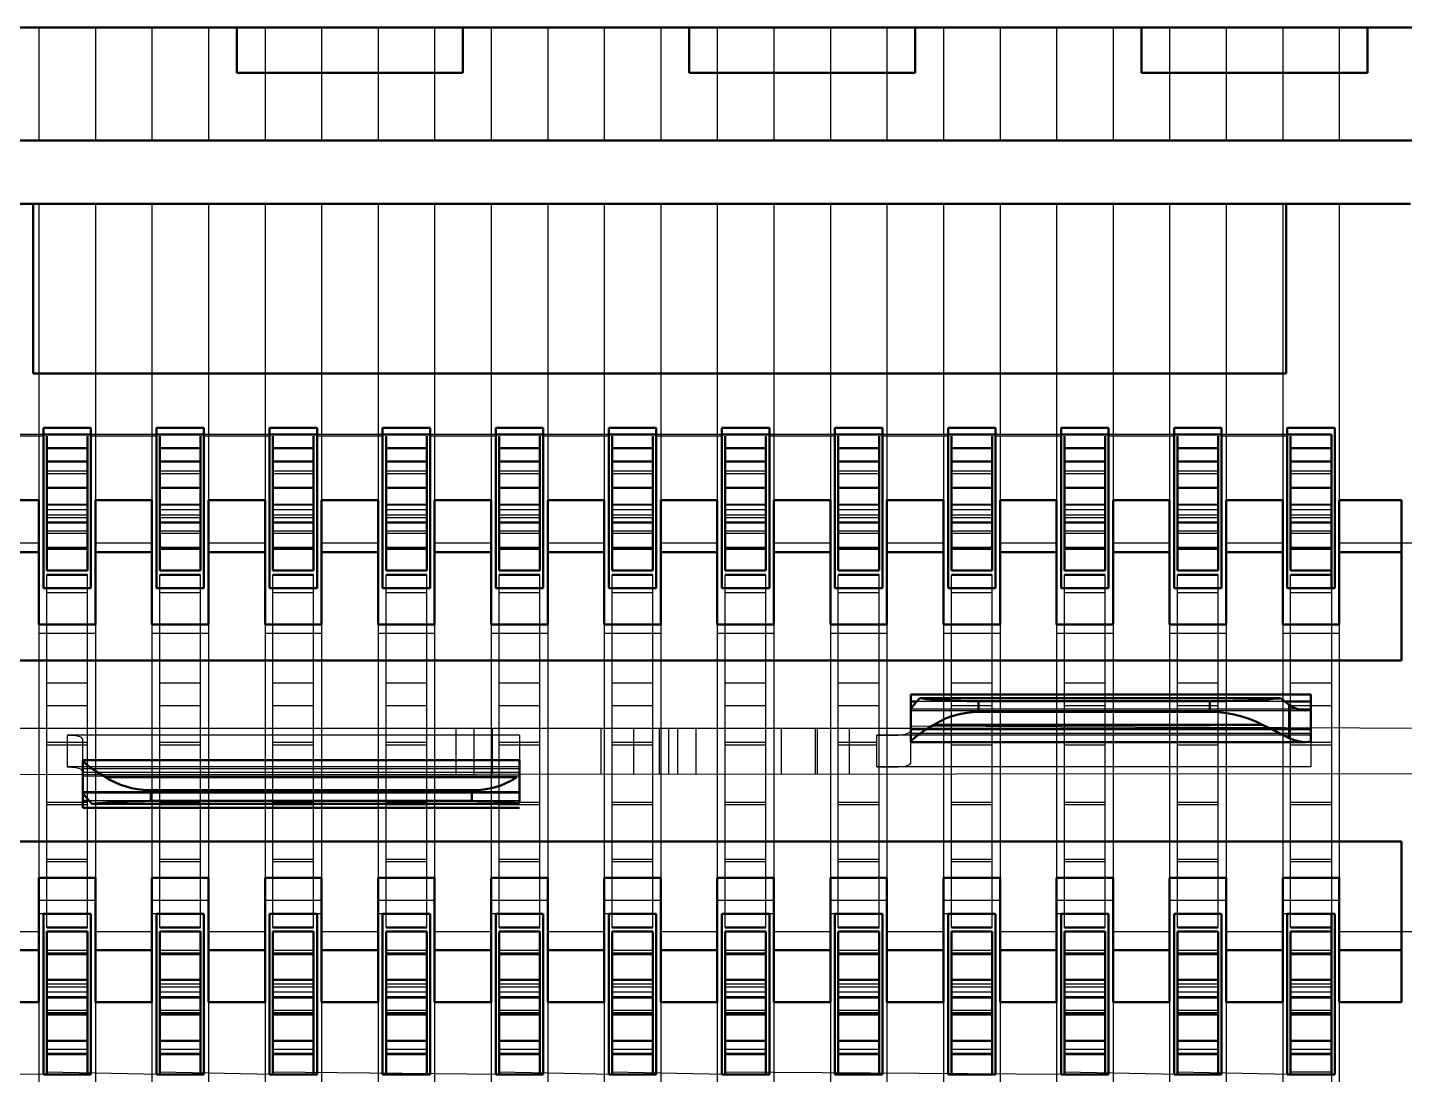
# Model space of a CAD drawing. Header units: inches. Extents: x -1.5 to 1.5, y -0.23 to 0.16.
# Drawn here: x 0.0287 to 0.3332, y -0.0715 to 0.16 of the extents above; entities that cross this region are included whole.
import ezdxf

# ---------------------------------------------------------------- set-up
doc = ezdxf.new("R2010")
doc.units = ezdxf.units.IN
doc.header["$MEASUREMENT"] = 0
doc.linetypes.add('Dashed', pattern=[2, 1, -1])
doc.layers.add('AM_4', color=7, linetype='Continuous', lineweight=50)
doc.layers.add('AM_9', color=6, linetype='Dashed', lineweight=25)

msp = doc.modelspace()

# ---------------------------------------------------------------- linework, layer by layer
at = {"layer": 'AM_4'}
for p, q in [((1.505, 0.16), (-1.505, 0.16)), ((0.075, 0.16), (0.075, 0.15)), ((0.125, 0.15), (0.125, 0.16)), ((0.175, 0.16), (0.175, 0.15)), ((0.225, 0.15), (0.225, 0.16)), ((0.275, 0.16), (0.275, 0.15)), ((0.325, 0.15), (0.325, 0.16)), ((0.075, 0.15), (0.125, 0.15)), ((0.175, 0.15), (0.225, 0.15)), ((0.275, 0.15), (0.325, 0.15)), ((1.235, 0.135), (-1.235, 0.135)), ((-0.3345, 0.121), (0.3345, 0.121)), ((0.03, 0.121), (0.03, 0.0835)), ((0.307, 0.0835), (0.307, 0.121)), ((0.03, 0.0835), (0.307, 0.0835)), ((0.03225, 0.0715), (0.03225, 0.036)), ((0.04275, 0.0715), (0.03225, 0.0715)), ((0.04275, 0.036), (0.04275, 0.0715)), ((0.05725, 0.0715), (0.05725, 0.036)), ((0.06775, 0.0715), (0.05725, 0.0715)), ((0.06775, 0.036), (0.06775, 0.0715)), ((0.08225, 0.0715), (0.08225, 0.036)), ((0.09275, 0.0715), (0.08225, 0.0715)), ((0.09275, 0.036), (0.09275, 0.0715)), ((0.10725, 0.0715), (0.10725, 0.036)), ((0.11775, 0.0715), (0.10725, 0.0715)), ((0.11775, 0.036), (0.11775, 0.0715)), ((0.13225, 0.0715), (0.13225, 0.036)), ((0.14275, 0.0715), (0.13225, 0.0715)), ((0.14275, 0.036), (0.14275, 0.0715)), ((0.15725, 0.0715), (0.15725, 0.036)), ((0.16775, 0.0715), (0.15725, 0.0715)), ((0.16775, 0.036), (0.16775, 0.0715)), ((0.18225, 0.0715), (0.18225, 0.036)), ((0.19275, 0.0715), (0.18225, 0.0715)), ((0.19275, 0.036), (0.19275, 0.0715)), ((0.20725, 0.0715), (0.20725, 0.036)), ((0.21775, 0.0715), (0.20725, 0.0715)), ((0.21775, 0.036), (0.21775, 0.0715)), ((0.23225, 0.0715), (0.23225, 0.036)), ((0.24275, 0.0715), (0.23225, 0.0715)), ((0.24275, 0.036), (0.24275, 0.0715)), ((0.25725, 0.0715), (0.25725, 0.036)), ((0.26775, 0.0715), (0.25725, 0.0715)), ((0.26775, 0.036), (0.26775, 0.0715)), ((0.28225, 0.0715), (0.28225, 0.036)), ((0.29275, 0.0715), (0.28225, 0.0715)), ((0.29275, 0.036), (0.29275, 0.0715)), ((0.30725, 0.0715), (0.30725, 0.036)), ((0.31775, 0.0715), (0.30725, 0.0715)), ((0.31775, 0.036), (0.31775, 0.0715)), ((0.04275, 0.07), (0.03225, 0.07)), ((0.033, 0.03992), (0.033, 0.06965)), ((0.042, 0.06698), (0.033, 0.06698)), ((0.042, 0.06965), (0.042, 0.03992)), ((0.06775, 0.07), (0.05725, 0.07)), ((0.058, 0.03992), (0.058, 0.06965)), ((0.067, 0.06698), (0.058, 0.06698)), ((0.067, 0.06965), (0.067, 0.03992)), ((0.09275, 0.07), (0.08225, 0.07)), ((0.083, 0.03992), (0.083, 0.06965)), ((0.092, 0.06698), (0.083, 0.06698)), ((0.092, 0.06965), (0.092, 0.03992)), ((0.11775, 0.07), (0.10725, 0.07)), ((0.108, 0.03992), (0.108, 0.06965)), ((0.117, 0.06698), (0.108, 0.06698)), ((0.117, 0.06965), (0.117, 0.03992)), ((0.14275, 0.07), (0.13225, 0.07)), ((0.133, 0.03992), (0.133, 0.06965)), ((0.142, 0.06698), (0.133, 0.06698)), ((0.142, 0.06965), (0.142, 0.03992)), ((0.16775, 0.07), (0.15725, 0.07)), ((0.158, 0.03992), (0.158, 0.06965)), ((0.167, 0.06698), (0.158, 0.06698)), ((0.167, 0.06965), (0.167, 0.03992)), ((0.19275, 0.07), (0.18225, 0.07)), ((0.183, 0.03992), (0.183, 0.06965)), ((0.192, 0.06698), (0.183, 0.06698)), ((0.192, 0.06965), (0.192, 0.03992)), ((0.21775, 0.07), (0.20725, 0.07)), ((0.208, 0.03992), (0.208, 0.06965)), ((0.217, 0.06698), (0.208, 0.06698)), ((0.217, 0.06965), (0.217, 0.03992)), ((0.24275, 0.07), (0.23225, 0.07)), ((0.233, 0.03992), (0.233, 0.06965)), ((0.242, 0.06698), (0.233, 0.06698)), ((0.242, 0.06965), (0.242, 0.03992)), ((0.26775, 0.07), (0.25725, 0.07)), ((0.258, 0.03992), (0.258, 0.06965)), ((0.267, 0.06698), (0.258, 0.06698)), ((0.267, 0.06965), (0.267, 0.03992)), ((0.29275, 0.07), (0.28225, 0.07)), ((0.283, 0.03992), (0.283, 0.06965)), ((0.292, 0.06698), (0.283, 0.06698)), ((0.292, 0.06965), (0.292, 0.03992)), ((0.317, 0.07), (0.30725, 0.07)), ((0.308, 0.03992), (0.308, 0.06965)), ((0.317, 0.06698), (0.308, 0.06698)), ((0.317, 0.07), (0.317, 0.036)), ((0.042, 0.06404), (0.033, 0.06404)), ((0.067, 0.06404), (0.058, 0.06404)), ((0.092, 0.06404), (0.083, 0.06404)), ((0.117, 0.06404), (0.108, 0.06404)), ((0.142, 0.06404), (0.133, 0.06404)), ((0.167, 0.06404), (0.158, 0.06404)), ((0.192, 0.06404), (0.183, 0.06404)), ((0.217, 0.06404), (0.208, 0.06404)), ((0.242, 0.06404), (0.233, 0.06404)), ((0.267, 0.06404), (0.258, 0.06404)), ((0.292, 0.06404), (0.283, 0.06404)), ((0.317, 0.06404), (0.308, 0.06404)), ((0.042, 0.05821), (0.033, 0.05821)), ((0.067, 0.05821), (0.058, 0.05821)), ((0.092, 0.05821), (0.083, 0.05821)), ((0.117, 0.05821), (0.108, 0.05821)), ((0.142, 0.05821), (0.133, 0.05821)), ((0.167, 0.05821), (0.158, 0.05821)), ((0.192, 0.05821), (0.183, 0.05821)), ((0.217, 0.05821), (0.208, 0.05821)), ((0.242, 0.05821), (0.233, 0.05821)), ((0.267, 0.05821), (0.258, 0.05821)), ((0.292, 0.05821), (0.283, 0.05821)), ((0.317, 0.05821), (0.308, 0.05821)), ((0.03125, 0.0555), (0.01875, 0.0555)), ((0.03125, 0.028), (0.03125, 0.0555)), ((0.04375, 0.0555), (0.04375, 0.028)), ((0.05625, 0.0555), (0.04375, 0.0555)), ((0.05625, 0.028), (0.05625, 0.0555)), ((0.06875, 0.0555), (0.06875, 0.028)), ((0.08125, 0.0555), (0.06875, 0.0555)), ((0.08125, 0.028), (0.08125, 0.0555)), ((0.09375, 0.0555), (0.09375, 0.028)), ((0.10625, 0.0555), (0.09375, 0.0555)), ((0.10625, 0.028), (0.10625, 0.0555)), ((0.11875, 0.0555), (0.11875, 0.028)), ((0.13125, 0.0555), (0.11875, 0.0555)), ((0.13125, 0.028), (0.13125, 0.0555)), ((0.14375, 0.0555), (0.14375, 0.028)), ((0.15625, 0.0555), (0.14375, 0.0555)), ((0.15625, 0.028), (0.15625, 0.0555)), ((0.16875, 0.0555), (0.16875, 0.028)), ((0.18125, 0.0555), (0.16875, 0.0555)), ((0.18125, 0.028), (0.18125, 0.0555)), ((0.19375, 0.0555), (0.19375, 0.028)), ((0.20625, 0.0555), (0.19375, 0.0555)), ((0.20625, 0.028), (0.20625, 0.0555)), ((0.21875, 0.0555), (0.21875, 0.028)), ((0.23125, 0.0555), (0.21875, 0.0555)), ((0.23125, 0.028), (0.23125, 0.0555)), ((0.24375, 0.0555), (0.24375, 0.028)), ((0.25625, 0.0555), (0.24375, 0.0555)), ((0.25625, 0.028), (0.25625, 0.0555)), ((0.26875, 0.0555), (0.26875, 0.028)), ((0.28125, 0.0555), (0.26875, 0.0555)), ((0.28125, 0.028), (0.28125, 0.0555)), ((0.29375, 0.0555), (0.29375, 0.028)), ((0.30625, 0.0555), (0.29375, 0.0555)), ((0.30625, 0.028), (0.30625, 0.0555)), ((0.31875, 0.0555), (0.31875, 0.028)), ((0.3325, 0.0555), (0.31875, 0.0555)), ((0.3325, 0.02), (0.3325, 0.0555)), ((0.042, 0.05055), (0.033, 0.05055)), ((0.067, 0.05055), (0.058, 0.05055)), ((0.092, 0.05055), (0.083, 0.05055)), ((0.117, 0.05055), (0.108, 0.05055)), ((0.142, 0.05055), (0.133, 0.05055)), ((0.167, 0.05055), (0.158, 0.05055)), ((0.192, 0.05055), (0.183, 0.05055)), ((0.217, 0.05055), (0.208, 0.05055)), ((0.242, 0.05055), (0.233, 0.05055)), ((0.267, 0.05055), (0.258, 0.05055)), ((0.292, 0.05055), (0.283, 0.05055)), ((0.317, 0.05055), (0.308, 0.05055)), ((0.03125, 0.044), (0.01875, 0.044)), ((0.033, 0.04473), (0.042, 0.04473)), ((0.05625, 0.044), (0.04375, 0.044)), ((0.058, 0.04473), (0.067, 0.04473)), ((0.08125, 0.044), (0.06875, 0.044)), ((0.083, 0.04473), (0.092, 0.04473)), ((0.10625, 0.044), (0.09375, 0.044)), ((0.108, 0.04473), (0.117, 0.04473)), ((0.13125, 0.044), (0.11875, 0.044)), ((0.133, 0.04473), (0.142, 0.04473)), ((0.15625, 0.044), (0.14375, 0.044)), ((0.158, 0.04473), (0.167, 0.04473)), ((0.18125, 0.044), (0.16875, 0.044)), ((0.183, 0.04473), (0.192, 0.04473)), ((0.20625, 0.044), (0.19375, 0.044)), ((0.208, 0.04473), (0.217, 0.04473)), ((0.23125, 0.044), (0.21875, 0.044)), ((0.233, 0.04473), (0.242, 0.04473)), ((0.25625, 0.044), (0.24375, 0.044)), ((0.258, 0.04473), (0.267, 0.04473)), ((0.28125, 0.044), (0.26875, 0.044)), ((0.283, 0.04473), (0.292, 0.04473)), ((0.30625, 0.044), (0.29375, 0.044)), ((0.308, 0.04473), (0.317, 0.04473)), ((0.3325, 0.044), (0.31875, 0.044)), ((0.042, 0.03992), (0.033, 0.03992)), ((0.067, 0.03992), (0.058, 0.03992)), ((0.092, 0.03992), (0.083, 0.03992)), ((0.117, 0.03992), (0.108, 0.03992)), ((0.142, 0.03992), (0.133, 0.03992)), ((0.167, 0.03992), (0.158, 0.03992)), ((0.192, 0.03992), (0.183, 0.03992)), ((0.217, 0.03992), (0.208, 0.03992)), ((0.242, 0.03992), (0.233, 0.03992)), ((0.267, 0.03992), (0.258, 0.03992)), ((0.292, 0.03992), (0.283, 0.03992)), ((0.317, 0.03992), (0.308, 0.03992)), ((0.042, 0.039), (0.033, 0.039)), ((0.067, 0.039), (0.058, 0.039)), ((0.092, 0.039), (0.083, 0.039)), ((0.117, 0.039), (0.108, 0.039)), ((0.142, 0.039), (0.133, 0.039)), ((0.167, 0.039), (0.158, 0.039)), ((0.192, 0.039), (0.183, 0.039)), ((0.217, 0.039), (0.208, 0.039)), ((0.242, 0.039), (0.233, 0.039)), ((0.267, 0.039), (0.258, 0.039)), ((0.292, 0.039), (0.283, 0.039)), ((0.317, 0.039), (0.308, 0.039)), ((0.03225, 0.036), (0.04275, 0.036)), ((0.05725, 0.036), (0.06775, 0.036)), ((0.08225, 0.036), (0.09275, 0.036)), ((0.10725, 0.036), (0.11775, 0.036)), ((0.13225, 0.036), (0.14275, 0.036)), ((0.15725, 0.036), (0.16775, 0.036)), ((0.18225, 0.036), (0.19275, 0.036)), ((0.20725, 0.036), (0.21775, 0.036)), ((0.23225, 0.036), (0.24275, 0.036)), ((0.25725, 0.036), (0.26775, 0.036)), ((0.28225, 0.036), (0.29275, 0.036)), ((0.30725, 0.036), (0.31775, 0.036)), ((0.04375, 0.028), (0.03125, 0.028)), ((0.06875, 0.028), (0.05625, 0.028)), ((0.09375, 0.028), (0.08125, 0.028)), ((0.11875, 0.028), (0.10625, 0.028)), ((0.14375, 0.028), (0.13125, 0.028)), ((0.16875, 0.028), (0.15625, 0.028)), ((0.19375, 0.028), (0.18125, 0.028)), ((0.21875, 0.028), (0.20625, 0.028)), ((0.24375, 0.028), (0.23125, 0.028)), ((0.26875, 0.028), (0.25625, 0.028)), ((0.29375, 0.028), (0.28125, 0.028)), ((0.31875, 0.028), (0.30625, 0.028)), ((-0.3325, 0.02), (0.3325, 0.02)), ((0.22402, 0.00207), (0.22402, 0.01252)), ((0.3125, 0.01252), (0.22402, 0.01252)), ((0.3125, 0.01252), (0.3125, 0.00209)), ((0.22537, 0.01098), (0.22402, 0.01098)), ((0.30578, 0.01169), (0.22601, 0.01169)), ((0.23902, 0.00865), (0.23902, 0.01103)), ((0.29015, 0.01103), (0.23902, 0.01103)), ((0.29015, 0.00865), (0.29015, 0.01103)), ((0.3077, 0.01025), (0.30578, 0.01169)), ((0.3125, 0.01098), (0.30673, 0.01098)), ((0.3077, 0.00287), (0.3077, 0.01025)), ((0.23902, 0.00865), (0.29015, 0.00865)), ((0.3018, 0.00579), (0.22911, 0.00579)), ((0.22402, 0.00199), (0.3113, 0.00199)), ((0.1375, -0.00199), (0.04098, -0.00199)), ((0.04098, -0.01252), (0.04098, -0.00207)), ((0.1375, -0.00199), (0.1375, -0.01141)), ((0.13692, -0.00579), (0.04607, -0.00579)), ((0.05598, -0.01103), (0.05598, -0.00865)), ((0.12701, -0.00865), (0.05598, -0.00865)), ((0.12701, -0.01103), (0.12701, -0.00865)), ((0.04236, -0.01098), (0.04098, -0.01098)), ((0.1375, -0.01169), (0.04298, -0.01169)), ((0.05598, -0.01103), (0.12701, -0.01103)), ((0.1375, -0.01252), (0.04098, -0.01252)), ((0.3325, -0.02), (-0.3325, -0.02)), ((0.3325, -0.0555), (0.3325, -0.02)), ((0.03125, -0.0555), (0.03125, -0.028)), ((0.03125, -0.028), (0.04375, -0.028)), ((0.04375, -0.028), (0.04375, -0.0555)), ((0.05625, -0.0555), (0.05625, -0.028)), ((0.05625, -0.028), (0.06875, -0.028)), ((0.06875, -0.028), (0.06875, -0.0555)), ((0.08125, -0.0555), (0.08125, -0.028)), ((0.08125, -0.028), (0.09375, -0.028)), ((0.09375, -0.028), (0.09375, -0.0555)), ((0.10625, -0.0555), (0.10625, -0.028)), ((0.10625, -0.028), (0.11875, -0.028)), ((0.11875, -0.028), (0.11875, -0.0555)), ((0.13125, -0.0555), (0.13125, -0.028)), ((0.13125, -0.028), (0.14375, -0.028)), ((0.14375, -0.028), (0.14375, -0.0555)), ((0.15625, -0.0555), (0.15625, -0.028)), ((0.15625, -0.028), (0.16875, -0.028)), ((0.16875, -0.028), (0.16875, -0.0555)), ((0.18125, -0.0555), (0.18125, -0.028)), ((0.18125, -0.028), (0.19375, -0.028)), ((0.19375, -0.028), (0.19375, -0.0555)), ((0.20625, -0.0555), (0.20625, -0.028)), ((0.20625, -0.028), (0.21875, -0.028)), ((0.21875, -0.028), (0.21875, -0.0555)), ((0.23125, -0.0555), (0.23125, -0.028)), ((0.23125, -0.028), (0.24375, -0.028)), ((0.24375, -0.028), (0.24375, -0.0555)), ((0.25625, -0.0555), (0.25625, -0.028)), ((0.25625, -0.028), (0.26875, -0.028)), ((0.26875, -0.028), (0.26875, -0.0555)), ((0.28125, -0.0555), (0.28125, -0.028)), ((0.28125, -0.028), (0.29375, -0.028)), ((0.29375, -0.028), (0.29375, -0.0555)), ((0.30625, -0.0555), (0.30625, -0.028)), ((0.30625, -0.028), (0.31875, -0.028)), ((0.31875, -0.028), (0.31875, -0.0555)), ((0.03225, -0.036), (0.03225, -0.0715)), ((0.04275, -0.036), (0.03225, -0.036)), ((0.04275, -0.0715), (0.04275, -0.036)), ((0.05725, -0.036), (0.05725, -0.0715)), ((0.06775, -0.036), (0.05725, -0.036)), ((0.06775, -0.0715), (0.06775, -0.036)), ((0.08225, -0.036), (0.08225, -0.0715)), ((0.09275, -0.036), (0.08225, -0.036)), ((0.09275, -0.0715), (0.09275, -0.036)), ((0.10725, -0.036), (0.10725, -0.0715)), ((0.11775, -0.036), (0.10725, -0.036)), ((0.11775, -0.0715), (0.11775, -0.036)), ((0.13225, -0.036), (0.13225, -0.0715)), ((0.14275, -0.036), (0.13225, -0.036)), ((0.14275, -0.0715), (0.14275, -0.036)), ((0.15725, -0.036), (0.15725, -0.0715)), ((0.16775, -0.036), (0.15725, -0.036)), ((0.16775, -0.0715), (0.16775, -0.036)), ((0.18225, -0.036), (0.18225, -0.0715)), ((0.19275, -0.036), (0.18225, -0.036)), ((0.19275, -0.0715), (0.19275, -0.036)), ((0.20725, -0.036), (0.20725, -0.0715)), ((0.21775, -0.036), (0.20725, -0.036)), ((0.21775, -0.0715), (0.21775, -0.036)), ((0.23225, -0.036), (0.23225, -0.0715)), ((0.24275, -0.036), (0.23225, -0.036)), ((0.24275, -0.0715), (0.24275, -0.036)), ((0.25725, -0.036), (0.25725, -0.0715)), ((0.26775, -0.036), (0.25725, -0.036)), ((0.26775, -0.0715), (0.26775, -0.036)), ((0.28225, -0.036), (0.28225, -0.0715)), ((0.29275, -0.036), (0.28225, -0.036)), ((0.29275, -0.0715), (0.29275, -0.036)), ((0.30725, -0.036), (0.30725, -0.0715)), ((0.31775, -0.036), (0.30725, -0.036)), ((0.317, -0.036), (0.317, -0.0715)), ((0.31775, -0.0715), (0.31775, -0.036)), ((0.042, -0.039), (0.033, -0.039)), ((0.067, -0.039), (0.058, -0.039)), ((0.092, -0.039), (0.083, -0.039)), ((0.117, -0.039), (0.108, -0.039)), ((0.142, -0.039), (0.133, -0.039)), ((0.167, -0.039), (0.158, -0.039)), ((0.192, -0.039), (0.183, -0.039)), ((0.217, -0.039), (0.208, -0.039)), ((0.242, -0.039), (0.233, -0.039)), ((0.267, -0.039), (0.258, -0.039)), ((0.292, -0.039), (0.283, -0.039)), ((0.317, -0.039), (0.308, -0.039)), ((0.033, -0.0715), (0.033, -0.03992)), ((0.042, -0.03992), (0.033, -0.03992)), ((0.042, -0.03992), (0.042, -0.0715)), ((0.058, -0.0715), (0.058, -0.03992)), ((0.067, -0.03992), (0.058, -0.03992)), ((0.067, -0.03992), (0.067, -0.0715)), ((0.083, -0.0715), (0.083, -0.03992)), ((0.092, -0.03992), (0.083, -0.03992)), ((0.092, -0.03992), (0.092, -0.0715)), ((0.108, -0.0715), (0.108, -0.03992)), ((0.117, -0.03992), (0.108, -0.03992)), ((0.117, -0.03992), (0.117, -0.0715)), ((0.133, -0.0715), (0.133, -0.03992)), ((0.142, -0.03992), (0.133, -0.03992)), ((0.142, -0.03992), (0.142, -0.0715)), ((0.158, -0.0715), (0.158, -0.03992)), ((0.167, -0.03992), (0.158, -0.03992)), ((0.167, -0.03992), (0.167, -0.0715)), ((0.183, -0.0715), (0.183, -0.03992)), ((0.192, -0.03992), (0.183, -0.03992)), ((0.192, -0.03992), (0.192, -0.0715)), ((0.208, -0.0715), (0.208, -0.03992)), ((0.217, -0.03992), (0.208, -0.03992)), ((0.217, -0.03992), (0.217, -0.0715)), ((0.233, -0.0715), (0.233, -0.03992)), ((0.242, -0.03992), (0.233, -0.03992)), ((0.242, -0.03992), (0.242, -0.0715)), ((0.258, -0.0715), (0.258, -0.03992)), ((0.267, -0.03992), (0.258, -0.03992)), ((0.267, -0.03992), (0.267, -0.0715)), ((0.283, -0.0715), (0.283, -0.03992)), ((0.292, -0.03992), (0.283, -0.03992)), ((0.292, -0.03992), (0.292, -0.0715)), ((0.308, -0.0715), (0.308, -0.03992)), ((0.317, -0.03992), (0.308, -0.03992)), ((0.03125, -0.044), (0.01875, -0.044)), ((0.042, -0.04473), (0.033, -0.04473)), ((0.05625, -0.044), (0.04375, -0.044)), ((0.067, -0.04473), (0.058, -0.04473)), ((0.08125, -0.044), (0.06875, -0.044)), ((0.092, -0.04473), (0.083, -0.04473)), ((0.10625, -0.044), (0.09375, -0.044)), ((0.117, -0.04473), (0.108, -0.04473)), ((0.13125, -0.044), (0.11875, -0.044)), ((0.142, -0.04473), (0.133, -0.04473)), ((0.15625, -0.044), (0.14375, -0.044)), ((0.167, -0.04473), (0.158, -0.04473)), ((0.18125, -0.044), (0.16875, -0.044)), ((0.192, -0.04473), (0.183, -0.04473)), ((0.20625, -0.044), (0.19375, -0.044)), ((0.217, -0.04473), (0.208, -0.04473)), ((0.23125, -0.044), (0.21875, -0.044)), ((0.242, -0.04473), (0.233, -0.04473)), ((0.25625, -0.044), (0.24375, -0.044)), ((0.267, -0.04473), (0.258, -0.04473)), ((0.28125, -0.044), (0.26875, -0.044)), ((0.292, -0.04473), (0.283, -0.04473)), ((0.30625, -0.044), (0.29375, -0.044)), ((0.317, -0.04473), (0.308, -0.04473)), ((0.3325, -0.044), (0.31875, -0.044)), ((0.042, -0.05055), (0.033, -0.05055)), ((0.067, -0.05055), (0.058, -0.05055)), ((0.092, -0.05055), (0.083, -0.05055)), ((0.117, -0.05055), (0.108, -0.05055)), ((0.142, -0.05055), (0.133, -0.05055)), ((0.167, -0.05055), (0.158, -0.05055)), ((0.192, -0.05055), (0.183, -0.05055)), ((0.217, -0.05055), (0.208, -0.05055)), ((0.242, -0.05055), (0.233, -0.05055)), ((0.267, -0.05055), (0.258, -0.05055)), ((0.292, -0.05055), (0.283, -0.05055)), ((0.317, -0.05055), (0.308, -0.05055)), ((0.03125, -0.0555), (0.01875, -0.0555)), ((0.05625, -0.0555), (0.04375, -0.0555)), ((0.08125, -0.0555), (0.06875, -0.0555)), ((0.10625, -0.0555), (0.09375, -0.0555)), ((0.13125, -0.0555), (0.11875, -0.0555)), ((0.15625, -0.0555), (0.14375, -0.0555)), ((0.18125, -0.0555), (0.16875, -0.0555)), ((0.20625, -0.0555), (0.19375, -0.0555)), ((0.23125, -0.0555), (0.21875, -0.0555)), ((0.25625, -0.0555), (0.24375, -0.0555)), ((0.28125, -0.0555), (0.26875, -0.0555)), ((0.30625, -0.0555), (0.29375, -0.0555)), ((0.3325, -0.0555), (0.31875, -0.0555)), ((0.042, -0.05821), (0.033, -0.05821)), ((0.067, -0.05821), (0.058, -0.05821)), ((0.092, -0.05821), (0.083, -0.05821)), ((0.117, -0.05821), (0.108, -0.05821)), ((0.142, -0.05821), (0.133, -0.05821)), ((0.167, -0.05821), (0.158, -0.05821)), ((0.192, -0.05821), (0.183, -0.05821)), ((0.217, -0.05821), (0.208, -0.05821)), ((0.242, -0.05821), (0.233, -0.05821)), ((0.267, -0.05821), (0.258, -0.05821)), ((0.292, -0.05821), (0.283, -0.05821)), ((0.317, -0.05821), (0.308, -0.05821)), ((0.042, -0.06404), (0.033, -0.06404)), ((0.067, -0.06404), (0.058, -0.06404)), ((0.092, -0.06404), (0.083, -0.06404)), ((0.117, -0.06404), (0.108, -0.06404)), ((0.142, -0.06404), (0.133, -0.06404)), ((0.167, -0.06404), (0.158, -0.06404)), ((0.192, -0.06404), (0.183, -0.06404)), ((0.217, -0.06404), (0.208, -0.06404)), ((0.242, -0.06404), (0.233, -0.06404)), ((0.267, -0.06404), (0.258, -0.06404)), ((0.292, -0.06404), (0.283, -0.06404)), ((0.317, -0.06404), (0.308, -0.06404)), ((0.033, -0.06698), (0.042, -0.06698)), ((0.058, -0.06698), (0.067, -0.06698)), ((0.083, -0.06698), (0.092, -0.06698)), ((0.108, -0.06698), (0.117, -0.06698)), ((0.133, -0.06698), (0.142, -0.06698)), ((0.158, -0.06698), (0.167, -0.06698)), ((0.183, -0.06698), (0.192, -0.06698)), ((0.208, -0.06698), (0.217, -0.06698)), ((0.233, -0.06698), (0.242, -0.06698)), ((0.258, -0.06698), (0.267, -0.06698)), ((0.283, -0.06698), (0.292, -0.06698)), ((0.308, -0.06698), (0.317, -0.06698)), ((0.03225, -0.0715), (0.04275, -0.0715)), ((0.05725, -0.0715), (0.06775, -0.0715)), ((0.08225, -0.0715), (0.09275, -0.0715)), ((0.10725, -0.0715), (0.11775, -0.0715)), ((0.13225, -0.0715), (0.14275, -0.0715)), ((0.15725, -0.0715), (0.16775, -0.0715)), ((0.18225, -0.0715), (0.19275, -0.0715)), ((0.20725, -0.0715), (0.21775, -0.0715)), ((0.23225, -0.0715), (0.24275, -0.0715)), ((0.25725, -0.0715), (0.26775, -0.0715)), ((0.28225, -0.0715), (0.29275, -0.0715)), ((0.30725, -0.0715), (0.31775, -0.0715))]:
    msp.add_line(p, q, dxfattribs=at)
for points in [[(0.22601, 0.01169), (0.22514, 0.01072), (0.22447, 0.00992), (0.22414, 0.00943), (0.22402, 0.00912)], [(0.22601, 0.01169), (0.22672, 0.0116), (0.22751, 0.0115), (0.22839, 0.01142), (0.22936, 0.01134), (0.23039, 0.01127), (0.2315, 0.01121), (0.23266, 0.01116), (0.23386, 0.01111), (0.23511, 0.01108), (0.23639, 0.01105), (0.23769, 0.01104), (0.23899, 0.01103), (0.23902, 0.01103)], [(0.29015, 0.01103), (0.2919, 0.01104), (0.29363, 0.01106), (0.29533, 0.01109), (0.297, 0.01114), (0.29861, 0.0112), (0.30015, 0.01127), (0.30163, 0.01135), (0.30301, 0.01144), (0.3043, 0.01155), (0.30548, 0.01166), (0.30578, 0.01169)], [(0.3077, 0.01025), (0.30851, 0.00975), (0.30935, 0.00937), (0.31019, 0.00913), (0.31105, 0.00902), (0.3113, 0.00901)], [(0.3113, 0.00901), (0.31215, 0.00908), (0.3125, 0.00915)], [(0.23902, 0.00865), (0.23771, 0.00861), (0.23641, 0.00847), (0.23513, 0.00826), (0.23389, 0.00796), (0.23268, 0.00757), (0.23152, 0.00711), (0.23041, 0.00657), (0.22937, 0.00596), (0.22911, 0.00579)], [(0.3018, 0.00579), (0.30034, 0.00652), (0.2988, 0.00715), (0.2972, 0.00767), (0.29554, 0.00808), (0.29384, 0.00839), (0.29211, 0.00858), (0.29037, 0.00865), (0.29015, 0.00865)], [(0.22911, 0.00579), (0.22735, 0.00475), (0.22588, 0.00376), (0.22482, 0.00295), (0.22417, 0.00234), (0.22402, 0.00207)], [(0.3077, 0.00287), (0.30583, 0.00383), (0.30347, 0.00501), (0.3018, 0.00579)], [(0.3077, 0.00287), (0.30886, 0.00239), (0.31005, 0.0021), (0.31124, 0.00199), (0.3113, 0.00199)], [(0.3113, 0.00199), (0.3125, 0.00209), (0.3125, 0.00209)], [(0.04098, -0.00207), (0.04116, -0.00236), (0.0417, -0.00287), (0.04254, -0.00353), (0.04369, -0.00434), (0.04607, -0.00579)], [(0.04607, -0.00579), (0.04709, -0.00642), (0.04818, -0.00697), (0.04933, -0.00746), (0.05052, -0.00786), (0.05176, -0.00818), (0.05303, -0.00842), (0.05432, -0.00858), (0.05563, -0.00865), (0.05598, -0.00865)], [(0.12701, -0.00865), (0.12832, -0.00861), (0.12961, -0.00847), (0.13089, -0.00826), (0.13214, -0.00796), (0.13335, -0.00757), (0.13451, -0.00711), (0.13561, -0.00657), (0.13665, -0.00596), (0.13692, -0.00579)], [(0.04098, -0.00912), (0.04114, -0.00949), (0.04161, -0.01013), (0.04298, -0.01169)], [(0.05598, -0.01103), (0.05468, -0.01104), (0.05338, -0.01105), (0.0521, -0.01108), (0.05085, -0.01111), (0.04964, -0.01116), (0.04848, -0.01121), (0.04738, -0.01127), (0.04634, -0.01134), (0.04538, -0.01142), (0.04449, -0.0115), (0.0437, -0.01159), (0.04299, -0.01169), (0.04298, -0.01169)], [(0.1375, -0.01141), (0.13653, -0.01133), (0.13548, -0.01126), (0.13437, -0.0112), (0.1332, -0.01115), (0.13199, -0.01111), (0.13073, -0.01107), (0.12945, -0.01105), (0.12815, -0.01104), (0.12701, -0.01103)]]:
    msp.add_lwpolyline(points, dxfattribs=at)
at = {"layer": 'AM_9'}
for p, q in [((0.03125, 0.16), (0.03125, 0.135)), ((0.04375, 0.16), (0.04375, 0.135)), ((0.05625, 0.16), (0.05625, 0.135)), ((0.06875, 0.16), (0.06875, 0.135)), ((0.08125, 0.16), (0.08125, 0.135)), ((0.09375, 0.16), (0.09375, 0.135)), ((0.10625, 0.16), (0.10625, 0.135)), ((0.11875, 0.16), (0.11875, 0.135)), ((0.13125, 0.16), (0.13125, 0.135)), ((0.14375, 0.16), (0.14375, 0.135)), ((0.15625, 0.16), (0.15625, 0.135)), ((0.16875, 0.16), (0.16875, 0.135)), ((0.18125, 0.16), (0.18125, 0.135)), ((0.19375, 0.16), (0.19375, 0.135)), ((0.20625, 0.16), (0.20625, 0.135)), ((0.21875, 0.16), (0.21875, 0.135)), ((0.23125, 0.16), (0.23125, 0.135)), ((0.24375, 0.16), (0.24375, 0.135)), ((0.25625, 0.16), (0.25625, 0.135)), ((0.26875, 0.16), (0.26875, 0.135)), ((0.28125, 0.16), (0.28125, 0.135)), ((0.29375, 0.16), (0.29375, 0.135)), ((0.30625, 0.16), (0.30625, 0.135)), ((0.31875, 0.16), (0.31875, 0.135)), ((0.03125, 0.121), (0.03125, 0.0555)), ((0.04375, 0.121), (0.04375, 0.0555)), ((0.05625, 0.121), (0.05625, 0.0555)), ((0.06875, 0.121), (0.06875, 0.0555)), ((0.08125, 0.121), (0.08125, 0.0555)), ((0.09375, 0.121), (0.09375, 0.0555)), ((0.10625, 0.121), (0.10625, 0.0555)), ((0.11875, 0.121), (0.11875, 0.0555)), ((0.13125, 0.121), (0.13125, 0.0555)), ((0.14375, 0.121), (0.14375, 0.0555)), ((0.15625, 0.121), (0.15625, 0.0555)), ((0.16875, 0.121), (0.16875, 0.0555)), ((0.18125, 0.121), (0.18125, 0.0555)), ((0.19375, 0.121), (0.19375, 0.0555)), ((0.20625, 0.121), (0.20625, 0.0555)), ((0.21875, 0.121), (0.21875, 0.0555)), ((0.23125, 0.121), (0.23125, 0.0555)), ((0.24375, 0.121), (0.24375, 0.0555)), ((0.25625, 0.121), (0.25625, 0.0555)), ((0.26875, 0.121), (0.26875, 0.0555)), ((0.28125, 0.121), (0.28125, 0.0555)), ((0.29375, 0.121), (0.29375, 0.0555)), ((0.30625, 0.121), (0.30625, 0.0555)), ((0.31875, 0.121), (0.31875, 0.0555)), ((0.03225, 0.07), (0.01775, 0.07)), ((0.03225, 0.06965), (0.01775, 0.06965)), ((0.05725, 0.07), (0.04275, 0.07)), ((0.05725, 0.06965), (0.04275, 0.06965)), ((0.08225, 0.07), (0.06775, 0.07)), ((0.08225, 0.06965), (0.06775, 0.06965)), ((0.10725, 0.07), (0.09275, 0.07)), ((0.10725, 0.06965), (0.09275, 0.06965)), ((0.13225, 0.07), (0.11775, 0.07)), ((0.13225, 0.06965), (0.11775, 0.06965)), ((0.15725, 0.07), (0.14275, 0.07)), ((0.15725, 0.06965), (0.14275, 0.06965)), ((0.18225, 0.07), (0.16775, 0.07)), ((0.18225, 0.06965), (0.16775, 0.06965)), ((0.20725, 0.07), (0.19275, 0.07)), ((0.20725, 0.06965), (0.19275, 0.06965)), ((0.23225, 0.07), (0.21775, 0.07)), ((0.23225, 0.06965), (0.21775, 0.06965)), ((0.25725, 0.07), (0.24275, 0.07)), ((0.25725, 0.06965), (0.24275, 0.06965)), ((0.28225, 0.07), (0.26775, 0.07)), ((0.28225, 0.06965), (0.26775, 0.06965)), ((0.30725, 0.07), (0.29275, 0.07)), ((0.30725, 0.06965), (0.29275, 0.06965)), ((0.042, 0.06684), (0.033, 0.06684)), ((0.067, 0.06684), (0.058, 0.06684)), ((0.092, 0.06684), (0.083, 0.06684)), ((0.117, 0.06684), (0.108, 0.06684)), ((0.142, 0.06684), (0.133, 0.06684)), ((0.167, 0.06684), (0.158, 0.06684)), ((0.192, 0.06684), (0.183, 0.06684)), ((0.217, 0.06684), (0.208, 0.06684)), ((0.242, 0.06684), (0.233, 0.06684)), ((0.267, 0.06684), (0.258, 0.06684)), ((0.292, 0.06684), (0.283, 0.06684)), ((0.317, 0.06684), (0.308, 0.06684)), ((0.042, 0.06188), (0.033, 0.06188)), ((0.042, 0.06134), (0.033, 0.06134)), ((0.067, 0.06188), (0.058, 0.06188)), ((0.067, 0.06134), (0.058, 0.06134)), ((0.092, 0.06188), (0.083, 0.06188)), ((0.092, 0.06134), (0.083, 0.06134)), ((0.117, 0.06188), (0.108, 0.06188)), ((0.117, 0.06134), (0.108, 0.06134)), ((0.142, 0.06188), (0.133, 0.06188)), ((0.142, 0.06134), (0.133, 0.06134)), ((0.167, 0.06188), (0.158, 0.06188)), ((0.167, 0.06134), (0.158, 0.06134)), ((0.192, 0.06188), (0.183, 0.06188)), ((0.192, 0.06134), (0.183, 0.06134)), ((0.217, 0.06188), (0.208, 0.06188)), ((0.217, 0.06134), (0.208, 0.06134)), ((0.242, 0.06188), (0.233, 0.06188)), ((0.242, 0.06134), (0.233, 0.06134)), ((0.267, 0.06188), (0.258, 0.06188)), ((0.267, 0.06134), (0.258, 0.06134)), ((0.292, 0.06188), (0.283, 0.06188)), ((0.292, 0.06134), (0.283, 0.06134)), ((0.317, 0.06188), (0.308, 0.06188)), ((0.317, 0.06134), (0.308, 0.06134)), ((0.042, 0.05453), (0.033, 0.05453)), ((0.042, 0.05437), (0.033, 0.05437)), ((0.042, 0.05334), (0.033, 0.05334)), ((0.042, 0.05217), (0.033, 0.05217)), ((0.067, 0.05453), (0.058, 0.05453)), ((0.067, 0.05437), (0.058, 0.05437)), ((0.067, 0.05334), (0.058, 0.05334)), ((0.067, 0.05217), (0.058, 0.05217)), ((0.092, 0.05453), (0.083, 0.05453)), ((0.092, 0.05437), (0.083, 0.05437)), ((0.092, 0.05334), (0.083, 0.05334)), ((0.092, 0.05217), (0.083, 0.05217)), ((0.117, 0.05453), (0.108, 0.05453)), ((0.117, 0.05437), (0.108, 0.05437)), ((0.117, 0.05334), (0.108, 0.05334)), ((0.117, 0.05217), (0.108, 0.05217)), ((0.142, 0.05453), (0.133, 0.05453)), ((0.142, 0.05437), (0.133, 0.05437)), ((0.142, 0.05334), (0.133, 0.05334)), ((0.142, 0.05217), (0.133, 0.05217)), ((0.167, 0.05453), (0.158, 0.05453)), ((0.167, 0.05437), (0.158, 0.05437)), ((0.167, 0.05334), (0.158, 0.05334)), ((0.167, 0.05217), (0.158, 0.05217)), ((0.192, 0.05453), (0.183, 0.05453)), ((0.192, 0.05437), (0.183, 0.05437)), ((0.192, 0.05334), (0.183, 0.05334)), ((0.192, 0.05217), (0.183, 0.05217)), ((0.217, 0.05453), (0.208, 0.05453)), ((0.217, 0.05437), (0.208, 0.05437)), ((0.217, 0.05334), (0.208, 0.05334)), ((0.217, 0.05217), (0.208, 0.05217)), ((0.242, 0.05453), (0.233, 0.05453)), ((0.242, 0.05437), (0.233, 0.05437)), ((0.242, 0.05334), (0.233, 0.05334)), ((0.242, 0.05217), (0.233, 0.05217)), ((0.267, 0.05453), (0.258, 0.05453)), ((0.267, 0.05437), (0.258, 0.05437)), ((0.267, 0.05334), (0.258, 0.05334)), ((0.267, 0.05217), (0.258, 0.05217)), ((0.292, 0.05453), (0.283, 0.05453)), ((0.292, 0.05437), (0.283, 0.05437)), ((0.292, 0.05334), (0.283, 0.05334)), ((0.292, 0.05217), (0.283, 0.05217)), ((0.317, 0.05453), (0.308, 0.05453)), ((0.317, 0.05437), (0.308, 0.05437)), ((0.317, 0.05334), (0.308, 0.05334)), ((0.317, 0.05217), (0.308, 0.05217)), ((0.042, 0.05156), (0.033, 0.05156)), ((0.067, 0.05156), (0.058, 0.05156)), ((0.092, 0.05156), (0.083, 0.05156)), ((0.117, 0.05156), (0.108, 0.05156)), ((0.142, 0.05156), (0.133, 0.05156)), ((0.167, 0.05156), (0.158, 0.05156)), ((0.192, 0.05156), (0.183, 0.05156)), ((0.217, 0.05156), (0.208, 0.05156)), ((0.242, 0.05156), (0.233, 0.05156)), ((0.267, 0.05156), (0.258, 0.05156)), ((0.292, 0.05156), (0.283, 0.05156)), ((0.317, 0.05156), (0.308, 0.05156)), ((0.03125, 0.046), (0.01875, 0.046)), ((0.042, 0.04866), (0.033, 0.04866)), ((0.042, 0.04811), (0.033, 0.04811)), ((0.05625, 0.046), (0.04375, 0.046)), ((0.067, 0.04866), (0.058, 0.04866)), ((0.067, 0.04811), (0.058, 0.04811)), ((0.08125, 0.046), (0.06875, 0.046)), ((0.092, 0.04866), (0.083, 0.04866)), ((0.092, 0.04811), (0.083, 0.04811)), ((0.10625, 0.046), (0.09375, 0.046)), ((0.117, 0.04866), (0.108, 0.04866)), ((0.117, 0.04811), (0.108, 0.04811)), ((0.13125, 0.046), (0.11875, 0.046)), ((0.142, 0.04866), (0.133, 0.04866)), ((0.142, 0.04811), (0.133, 0.04811)), ((0.15625, 0.046), (0.14375, 0.046)), ((0.167, 0.04866), (0.158, 0.04866)), ((0.167, 0.04811), (0.158, 0.04811)), ((0.18125, 0.046), (0.16875, 0.046)), ((0.192, 0.04866), (0.183, 0.04866)), ((0.192, 0.04811), (0.183, 0.04811)), ((0.20625, 0.046), (0.19375, 0.046)), ((0.217, 0.04866), (0.208, 0.04866)), ((0.217, 0.04811), (0.208, 0.04811)), ((0.23125, 0.046), (0.21875, 0.046)), ((0.242, 0.04866), (0.233, 0.04866)), ((0.242, 0.04811), (0.233, 0.04811)), ((0.25625, 0.046), (0.24375, 0.046)), ((0.267, 0.04866), (0.258, 0.04866)), ((0.267, 0.04811), (0.258, 0.04811)), ((0.28125, 0.046), (0.26875, 0.046)), ((0.292, 0.04866), (0.283, 0.04866)), ((0.292, 0.04811), (0.283, 0.04811)), ((0.30625, 0.046), (0.29375, 0.046)), ((0.317, 0.04866), (0.308, 0.04866)), ((0.317, 0.04811), (0.308, 0.04811)), ((0.345, 0.046), (0.31875, 0.046)), ((0.042, 0.04503), (0.033, 0.04503)), ((0.067, 0.04503), (0.058, 0.04503)), ((0.092, 0.04503), (0.083, 0.04503)), ((0.117, 0.04503), (0.108, 0.04503)), ((0.142, 0.04503), (0.133, 0.04503)), ((0.167, 0.04503), (0.158, 0.04503)), ((0.192, 0.04503), (0.183, 0.04503)), ((0.217, 0.04503), (0.208, 0.04503)), ((0.242, 0.04503), (0.233, 0.04503)), ((0.267, 0.04503), (0.258, 0.04503)), ((0.292, 0.04503), (0.283, 0.04503)), ((0.317, 0.04503), (0.308, 0.04503)), ((0.033, -0.039), (0.033, 0.039)), ((0.042, -0.039), (0.042, 0.039)), ((0.058, -0.039), (0.058, 0.039)), ((0.067, -0.039), (0.067, 0.039)), ((0.083, -0.039), (0.083, 0.039)), ((0.092, -0.039), (0.092, 0.039)), ((0.108, -0.039), (0.108, 0.039)), ((0.117, -0.039), (0.117, 0.039)), ((0.133, -0.039), (0.133, 0.039)), ((0.142, -0.039), (0.142, 0.039)), ((0.158, -0.039), (0.158, 0.039)), ((0.167, -0.039), (0.167, 0.039)), ((0.183, -0.039), (0.183, 0.039)), ((0.192, -0.039), (0.192, 0.039)), ((0.208, -0.039), (0.208, 0.039)), ((0.217, -0.039), (0.217, 0.039)), ((0.233, -0.039), (0.233, 0.039)), ((0.242, -0.039), (0.242, 0.039)), ((0.258, -0.039), (0.258, 0.039)), ((0.267, -0.039), (0.267, 0.039)), ((0.283, -0.039), (0.283, 0.039)), ((0.292, -0.039), (0.292, 0.039)), ((0.308, -0.039), (0.308, 0.039)), ((0.042, 0.035), (0.033, 0.035)), ((0.067, 0.035), (0.058, 0.035)), ((0.092, 0.035), (0.083, 0.035)), ((0.117, 0.035), (0.108, 0.035)), ((0.142, 0.035), (0.133, 0.035)), ((0.167, 0.035), (0.158, 0.035)), ((0.192, 0.035), (0.183, 0.035)), ((0.217, 0.035), (0.208, 0.035)), ((0.242, 0.035), (0.233, 0.035)), ((0.267, 0.035), (0.258, 0.035)), ((0.292, 0.035), (0.283, 0.035)), ((0.317, 0.035), (0.308, 0.035)), ((0.317, 0.036), (0.317, -0.036)), ((0.03125, 0.028), (0.03125, -0.028)), ((0.04375, 0.028), (0.04375, -0.028)), ((0.05625, 0.028), (0.05625, -0.028)), ((0.06875, 0.028), (0.06875, -0.028)), ((0.08125, 0.028), (0.08125, -0.028)), ((0.09375, 0.028), (0.09375, -0.028)), ((0.10625, 0.028), (0.10625, -0.028)), ((0.11875, 0.028), (0.11875, -0.028)), ((0.13125, 0.028), (0.13125, -0.028)), ((0.14375, 0.028), (0.14375, -0.028)), ((0.15625, 0.028), (0.15625, -0.028)), ((0.16875, 0.028), (0.16875, -0.028)), ((0.18125, 0.028), (0.18125, -0.028)), ((0.19375, 0.028), (0.19375, -0.028)), ((0.20625, 0.028), (0.20625, -0.028)), ((0.21875, 0.028), (0.21875, -0.028)), ((0.23125, 0.028), (0.23125, -0.028)), ((0.24375, 0.028), (0.24375, -0.028)), ((0.25625, 0.028), (0.25625, -0.028)), ((0.26875, 0.028), (0.26875, -0.028)), ((0.28125, 0.028), (0.28125, -0.028)), ((0.29375, 0.028), (0.29375, -0.028)), ((0.30625, 0.028), (0.30625, -0.028)), ((0.31875, 0.028), (0.31875, -0.028)), ((0.04375, 0.026), (0.03125, 0.026)), ((0.06875, 0.026), (0.05625, 0.026)), ((0.09375, 0.026), (0.08125, 0.026)), ((0.11875, 0.026), (0.10625, 0.026)), ((0.14375, 0.026), (0.13125, 0.026)), ((0.16875, 0.026), (0.15625, 0.026)), ((0.19375, 0.026), (0.18125, 0.026)), ((0.21875, 0.026), (0.20625, 0.026)), ((0.24375, 0.026), (0.23125, 0.026)), ((0.26875, 0.026), (0.25625, 0.026)), ((0.29375, 0.026), (0.28125, 0.026)), ((0.31875, 0.026), (0.30625, 0.026)), ((0.042, 0.015), (0.033, 0.015)), ((0.067, 0.015), (0.058, 0.015)), ((0.092, 0.015), (0.083, 0.015)), ((0.117, 0.015), (0.108, 0.015)), ((0.142, 0.015), (0.133, 0.015)), ((0.167, 0.015), (0.158, 0.015)), ((0.192, 0.015), (0.183, 0.015)), ((0.217, 0.015), (0.208, 0.015)), ((0.242, 0.015), (0.233, 0.015)), ((0.267, 0.015), (0.258, 0.015)), ((0.292, 0.015), (0.283, 0.015)), ((0.317, 0.015), (0.308, 0.015)), ((0.042, 0.01), (0.033, 0.01)), ((0.067, 0.01), (0.058, 0.01)), ((0.092, 0.01), (0.083, 0.01)), ((0.117, 0.01), (0.108, 0.01)), ((0.142, 0.01), (0.133, 0.01)), ((0.167, 0.01), (0.158, 0.01)), ((0.192, 0.01), (0.183, 0.01)), ((0.217, 0.01), (0.208, 0.01)), ((0.3125, 0.00929), (0.22402, 0.00929)), ((0.30673, 0.01098), (0.22537, 0.01098)), ((0.242, 0.01), (0.233, 0.01)), ((0.267, 0.01), (0.258, 0.01)), ((0.292, 0.01), (0.283, 0.01)), ((0.317, 0.01), (0.308, 0.01)), ((0.22402, 0.00901), (0.3113, 0.00901)), ((0.3125, 0.005), (-0.34299, 0.005)), ((0.1375, 0.0035), (0.0375, 0.0035)), ((0.0375, 0.00348), (0.0375, -0.00353)), ((0.1235, -0.005), (0.1235, 0.005)), ((0.12752, -0.005), (0.12752, 0.005)), ((0.13154, -0.005), (0.13154, 0.005)), ((0.1375, 0.0035), (0.1375, -0.00199)), ((0.15557, -0.005), (0.15557, 0.005)), ((0.1628, -0.005), (0.1628, 0.005)), ((0.1685, -0.005), (0.1685, 0.005)), ((0.17051, -0.005), (0.17051, 0.005)), ((0.17252, -0.005), (0.17252, 0.005)), ((0.17654, -0.005), (0.17654, 0.005)), ((0.19547, -0.005), (0.19547, 0.005)), ((0.20299, -0.005), (0.20299, 0.005)), ((0.20343, -0.005), (0.20343, 0.005)), ((0.21048, -0.005), (0.21048, 0.005)), ((0.3125, 0.0035), (0.21652, 0.0035)), ((0.21652, -0.0035), (0.21652, 0.0035)), ((0.34299, 0.005), (0.22402, 0.00551)), ((0.3125, 0.00472), (0.22402, 0.00472)), ((0.3125, 0.0039), (0.22402, 0.0039)), ((0.042, 0.00188), (0.033, 0.00188)), ((0.042, 0.00134), (0.033, 0.00134)), ((0.04098, -0.00197), (0.04098, 0.00262)), ((0.067, 0.00188), (0.058, 0.00188)), ((0.067, 0.00134), (0.058, 0.00134)), ((0.092, 0.00188), (0.083, 0.00188)), ((0.092, 0.00134), (0.083, 0.00134)), ((0.117, 0.00188), (0.108, 0.00188)), ((0.117, 0.00134), (0.108, 0.00134)), ((0.142, 0.00188), (0.133, 0.00188)), ((0.142, 0.00134), (0.133, 0.00134)), ((0.167, 0.00188), (0.158, 0.00188)), ((0.167, 0.00134), (0.158, 0.00134)), ((0.192, 0.00188), (0.183, 0.00188)), ((0.192, 0.00134), (0.183, 0.00134)), ((0.21652, 0.00188), (0.208, 0.00188)), ((0.21652, 0.00134), (0.208, 0.00134)), ((0.22402, -0.00262), (0.22402, 0.00199)), ((0.242, 0.00188), (0.233, 0.00188)), ((0.242, 0.00134), (0.233, 0.00134)), ((0.267, 0.00188), (0.258, 0.00188)), ((0.267, 0.00134), (0.258, 0.00134)), ((0.292, 0.00188), (0.283, 0.00188)), ((0.292, 0.00134), (0.283, 0.00134)), ((0.317, 0.00188), (0.308, 0.00188)), ((0.317, 0.00134), (0.308, 0.00134)), ((0.3125, 0.00197), (0.3125, -0.0035)), ((0.34299, -0.005), (-0.3125, -0.00551)), ((0.1375, -0.0035), (0.0375, -0.0035)), ((0.1375, -0.0039), (0.04098, -0.0039)), ((0.1375, -0.00472), (0.04098, -0.00472)), ((0.1375, -0.00551), (0.04098, -0.00551)), ((0.3125, -0.0035), (0.21652, -0.0035)), ((0.1375, -0.00901), (0.04098, -0.00901)), ((0.042, -0.01134), (0.033, -0.01134)), ((0.042, -0.01189), (0.033, -0.01189)), ((0.1375, -0.00929), (0.04098, -0.00929)), ((0.1375, -0.01098), (0.04236, -0.01098)), ((0.067, -0.01134), (0.058, -0.01134)), ((0.067, -0.01189), (0.058, -0.01189)), ((0.092, -0.01134), (0.083, -0.01134)), ((0.092, -0.01189), (0.083, -0.01189)), ((0.117, -0.01134), (0.108, -0.01134)), ((0.117, -0.01189), (0.108, -0.01189)), ((0.142, -0.01134), (0.133, -0.01134)), ((0.142, -0.01189), (0.133, -0.01189)), ((0.167, -0.01134), (0.158, -0.01134)), ((0.167, -0.01189), (0.158, -0.01189)), ((0.192, -0.01134), (0.183, -0.01134)), ((0.192, -0.01189), (0.183, -0.01189)), ((0.217, -0.01134), (0.208, -0.01134)), ((0.217, -0.01189), (0.208, -0.01189)), ((0.242, -0.01134), (0.233, -0.01134)), ((0.242, -0.01189), (0.233, -0.01189)), ((0.267, -0.01134), (0.258, -0.01134)), ((0.267, -0.01189), (0.258, -0.01189)), ((0.292, -0.01134), (0.283, -0.01134)), ((0.292, -0.01189), (0.283, -0.01189)), ((0.317, -0.01134), (0.308, -0.01134)), ((0.317, -0.01189), (0.308, -0.01189)), ((0.042, -0.0201), (0.033, -0.0201)), ((0.067, -0.0201), (0.058, -0.0201)), ((0.092, -0.0201), (0.083, -0.0201)), ((0.117, -0.0201), (0.108, -0.0201)), ((0.142, -0.0201), (0.133, -0.0201)), ((0.167, -0.0201), (0.158, -0.0201)), ((0.192, -0.0201), (0.183, -0.0201)), ((0.217, -0.0201), (0.208, -0.0201)), ((0.242, -0.0201), (0.233, -0.0201)), ((0.267, -0.0201), (0.258, -0.0201)), ((0.292, -0.0201), (0.283, -0.0201)), ((0.317, -0.0201), (0.308, -0.0201)), ((0.042, -0.024), (0.033, -0.024)), ((0.067, -0.024), (0.058, -0.024)), ((0.092, -0.024), (0.083, -0.024)), ((0.117, -0.024), (0.108, -0.024)), ((0.142, -0.024), (0.133, -0.024)), ((0.167, -0.024), (0.158, -0.024)), ((0.192, -0.024), (0.183, -0.024)), ((0.217, -0.024), (0.208, -0.024)), ((0.242, -0.024), (0.233, -0.024)), ((0.267, -0.024), (0.258, -0.024)), ((0.292, -0.024), (0.283, -0.024)), ((0.317, -0.024), (0.308, -0.024)), ((0.042, -0.02446), (0.033, -0.02446)), ((0.067, -0.02446), (0.058, -0.02446)), ((0.092, -0.02446), (0.083, -0.02446)), ((0.117, -0.02446), (0.108, -0.02446)), ((0.142, -0.02446), (0.133, -0.02446)), ((0.167, -0.02446), (0.158, -0.02446)), ((0.192, -0.02446), (0.183, -0.02446)), ((0.217, -0.02446), (0.208, -0.02446)), ((0.242, -0.02446), (0.233, -0.02446)), ((0.267, -0.02446), (0.258, -0.02446)), ((0.292, -0.02446), (0.283, -0.02446)), ((0.317, -0.02446), (0.308, -0.02446)), ((0.04375, -0.033), (0.03125, -0.033)), ((0.06875, -0.033), (0.05625, -0.033)), ((0.09375, -0.033), (0.08125, -0.033)), ((0.11875, -0.033), (0.10625, -0.033)), ((0.14375, -0.033), (0.13125, -0.033)), ((0.16875, -0.033), (0.15625, -0.033)), ((0.19375, -0.033), (0.18125, -0.033)), ((0.21875, -0.033), (0.20625, -0.033)), ((0.24375, -0.033), (0.23125, -0.033)), ((0.26875, -0.033), (0.25625, -0.033)), ((0.29375, -0.033), (0.28125, -0.033)), ((0.31875, -0.033), (0.30625, -0.033)), ((0.03225, -0.036), (0.03125, -0.036)), ((0.05725, -0.036), (0.05625, -0.036)), ((0.09375, -0.036), (0.09275, -0.036)), ((0.10725, -0.036), (0.10625, -0.036)), ((0.13225, -0.036), (0.13125, -0.036)), ((0.15725, -0.036), (0.15625, -0.036)), ((0.19375, -0.036), (0.19275, -0.036)), ((0.20725, -0.036), (0.20625, -0.036)), ((0.23225, -0.036), (0.23125, -0.036)), ((0.25725, -0.036), (0.25625, -0.036)), ((0.30725, -0.036), (0.30625, -0.036)), ((0.03125, -0.04), (0.01875, -0.04)), ((0.05625, -0.04), (0.04375, -0.04)), ((0.08125, -0.04), (0.06875, -0.04)), ((0.10625, -0.04), (0.09375, -0.04)), ((0.13125, -0.04), (0.11875, -0.04)), ((0.15625, -0.04), (0.14375, -0.04)), ((0.18125, -0.04), (0.16875, -0.04)), ((0.20625, -0.04), (0.19375, -0.04)), ((0.23125, -0.04), (0.21875, -0.04)), ((0.25625, -0.04), (0.24375, -0.04)), ((0.28125, -0.04), (0.26875, -0.04)), ((0.30625, -0.04), (0.29375, -0.04)), ((0.345, -0.04), (0.31875, -0.04)), ((0.042, -0.04411), (0.033, -0.04411)), ((0.042, -0.04503), (0.033, -0.04503)), ((0.067, -0.04411), (0.058, -0.04411)), ((0.067, -0.04503), (0.058, -0.04503)), ((0.092, -0.04411), (0.083, -0.04411)), ((0.092, -0.04503), (0.083, -0.04503)), ((0.117, -0.04411), (0.108, -0.04411)), ((0.117, -0.04503), (0.108, -0.04503)), ((0.142, -0.04411), (0.133, -0.04411)), ((0.142, -0.04503), (0.133, -0.04503)), ((0.167, -0.04411), (0.158, -0.04411)), ((0.167, -0.04503), (0.158, -0.04503)), ((0.192, -0.04411), (0.183, -0.04411)), ((0.192, -0.04503), (0.183, -0.04503)), ((0.217, -0.04411), (0.208, -0.04411)), ((0.217, -0.04503), (0.208, -0.04503)), ((0.242, -0.04411), (0.233, -0.04411)), ((0.242, -0.04503), (0.233, -0.04503)), ((0.267, -0.04411), (0.258, -0.04411)), ((0.267, -0.04503), (0.258, -0.04503)), ((0.292, -0.04411), (0.283, -0.04411)), ((0.292, -0.04503), (0.283, -0.04503)), ((0.317, -0.04411), (0.308, -0.04411)), ((0.317, -0.04503), (0.308, -0.04503)), ((0.042, -0.05156), (0.033, -0.05156)), ((0.067, -0.05156), (0.058, -0.05156)), ((0.092, -0.05156), (0.083, -0.05156)), ((0.117, -0.05156), (0.108, -0.05156)), ((0.142, -0.05156), (0.133, -0.05156)), ((0.167, -0.05156), (0.158, -0.05156)), ((0.192, -0.05156), (0.183, -0.05156)), ((0.217, -0.05156), (0.208, -0.05156)), ((0.242, -0.05156), (0.233, -0.05156)), ((0.267, -0.05156), (0.258, -0.05156)), ((0.292, -0.05156), (0.283, -0.05156)), ((0.317, -0.05156), (0.308, -0.05156)), ((0.042, -0.05217), (0.033, -0.05217)), ((0.042, -0.05334), (0.033, -0.05334)), ((0.042, -0.05437), (0.033, -0.05437)), ((0.033, -0.05453), (0.042, -0.05453)), ((0.067, -0.05217), (0.058, -0.05217)), ((0.067, -0.05334), (0.058, -0.05334)), ((0.067, -0.05437), (0.058, -0.05437)), ((0.058, -0.05453), (0.067, -0.05453)), ((0.092, -0.05217), (0.083, -0.05217)), ((0.092, -0.05334), (0.083, -0.05334)), ((0.092, -0.05437), (0.083, -0.05437)), ((0.083, -0.05453), (0.092, -0.05453)), ((0.117, -0.05217), (0.108, -0.05217)), ((0.117, -0.05334), (0.108, -0.05334)), ((0.117, -0.05437), (0.108, -0.05437)), ((0.108, -0.05453), (0.117, -0.05453)), ((0.142, -0.05217), (0.133, -0.05217)), ((0.142, -0.05334), (0.133, -0.05334)), ((0.142, -0.05437), (0.133, -0.05437)), ((0.133, -0.05453), (0.142, -0.05453)), ((0.167, -0.05217), (0.158, -0.05217)), ((0.167, -0.05334), (0.158, -0.05334)), ((0.167, -0.05437), (0.158, -0.05437)), ((0.158, -0.05453), (0.167, -0.05453)), ((0.192, -0.05217), (0.183, -0.05217)), ((0.192, -0.05334), (0.183, -0.05334)), ((0.192, -0.05437), (0.183, -0.05437)), ((0.183, -0.05453), (0.192, -0.05453)), ((0.217, -0.05217), (0.208, -0.05217)), ((0.217, -0.05334), (0.208, -0.05334)), ((0.217, -0.05437), (0.208, -0.05437)), ((0.208, -0.05453), (0.217, -0.05453)), ((0.242, -0.05217), (0.233, -0.05217)), ((0.242, -0.05334), (0.233, -0.05334)), ((0.242, -0.05437), (0.233, -0.05437)), ((0.233, -0.05453), (0.242, -0.05453)), ((0.267, -0.05217), (0.258, -0.05217)), ((0.267, -0.05334), (0.258, -0.05334)), ((0.267, -0.05437), (0.258, -0.05437)), ((0.258, -0.05453), (0.267, -0.05453)), ((0.292, -0.05217), (0.283, -0.05217)), ((0.292, -0.05334), (0.283, -0.05334)), ((0.292, -0.05437), (0.283, -0.05437)), ((0.283, -0.05453), (0.292, -0.05453)), ((0.317, -0.05217), (0.308, -0.05217)), ((0.317, -0.05334), (0.308, -0.05334)), ((0.317, -0.05437), (0.308, -0.05437)), ((0.308, -0.05453), (0.317, -0.05453)), ((0.03125, -0.0555), (0.03125, -0.121)), ((0.042, -0.05734), (0.033, -0.05734)), ((0.04375, -0.0555), (0.04375, -0.121)), ((0.05625, -0.0555), (0.05625, -0.121)), ((0.067, -0.05734), (0.058, -0.05734)), ((0.06875, -0.0555), (0.06875, -0.121)), ((0.08125, -0.0555), (0.08125, -0.121)), ((0.092, -0.05734), (0.083, -0.05734)), ((0.09375, -0.0555), (0.09375, -0.121)), ((0.10625, -0.0555), (0.10625, -0.121)), ((0.117, -0.05734), (0.108, -0.05734)), ((0.11875, -0.0555), (0.11875, -0.121)), ((0.13125, -0.0555), (0.13125, -0.121)), ((0.142, -0.05734), (0.133, -0.05734)), ((0.14375, -0.0555), (0.14375, -0.121)), ((0.15625, -0.0555), (0.15625, -0.121)), ((0.167, -0.05734), (0.158, -0.05734)), ((0.16875, -0.0555), (0.16875, -0.121)), ((0.18125, -0.0555), (0.18125, -0.121)), ((0.192, -0.05734), (0.183, -0.05734)), ((0.19375, -0.0555), (0.19375, -0.121)), ((0.20625, -0.0555), (0.20625, -0.121)), ((0.217, -0.05734), (0.208, -0.05734)), ((0.21875, -0.0555), (0.21875, -0.121)), ((0.23125, -0.0555), (0.23125, -0.121)), ((0.242, -0.05734), (0.233, -0.05734)), ((0.24375, -0.0555), (0.24375, -0.121)), ((0.25625, -0.0555), (0.25625, -0.121)), ((0.267, -0.05734), (0.258, -0.05734)), ((0.26875, -0.0555), (0.26875, -0.121)), ((0.28125, -0.0555), (0.28125, -0.121)), ((0.292, -0.05734), (0.283, -0.05734)), ((0.29375, -0.0555), (0.29375, -0.121)), ((0.30625, -0.0555), (0.30625, -0.121)), ((0.317, -0.05734), (0.308, -0.05734)), ((0.31875, -0.0555), (0.31875, -0.121)), ((0.042, -0.05789), (0.033, -0.05789)), ((0.067, -0.05789), (0.058, -0.05789)), ((0.092, -0.05789), (0.083, -0.05789)), ((0.117, -0.05789), (0.108, -0.05789)), ((0.142, -0.05789), (0.133, -0.05789)), ((0.167, -0.05789), (0.158, -0.05789)), ((0.192, -0.05789), (0.183, -0.05789)), ((0.217, -0.05789), (0.208, -0.05789)), ((0.242, -0.05789), (0.233, -0.05789)), ((0.267, -0.05789), (0.258, -0.05789)), ((0.292, -0.05789), (0.283, -0.05789)), ((0.317, -0.05789), (0.308, -0.05789)), ((0.042, -0.066), (0.033, -0.066)), ((0.042, -0.06684), (0.033, -0.06684)), ((0.067, -0.066), (0.058, -0.066)), ((0.067, -0.06684), (0.058, -0.06684)), ((0.092, -0.066), (0.083, -0.066)), ((0.092, -0.06684), (0.083, -0.06684)), ((0.117, -0.066), (0.108, -0.066)), ((0.117, -0.06684), (0.108, -0.06684)), ((0.142, -0.066), (0.133, -0.066)), ((0.142, -0.06684), (0.133, -0.06684)), ((0.167, -0.066), (0.158, -0.066)), ((0.167, -0.06684), (0.158, -0.06684)), ((0.192, -0.066), (0.183, -0.066)), ((0.192, -0.06684), (0.183, -0.06684)), ((0.217, -0.066), (0.208, -0.066)), ((0.217, -0.06684), (0.208, -0.06684)), ((0.242, -0.066), (0.233, -0.066)), ((0.242, -0.06684), (0.233, -0.06684)), ((0.267, -0.066), (0.258, -0.066)), ((0.267, -0.06684), (0.258, -0.06684)), ((0.292, -0.066), (0.283, -0.066)), ((0.292, -0.06684), (0.283, -0.06684)), ((0.317, -0.066), (0.308, -0.066)), ((0.317, -0.06684), (0.308, -0.06684)), ((0.033, -0.07151), (-0.042, -0.071)), ((0.058, -0.07151), (0.033, -0.071)), ((0.083, -0.07151), (0.058, -0.071)), ((0.133, -0.07151), (0.083, -0.071)), ((0.158, -0.07151), (0.133, -0.071)), ((0.183, -0.07151), (0.158, -0.071)), ((0.258, -0.07151), (0.183, -0.071)), ((0.283, -0.07151), (0.258, -0.071)), ((0.308, -0.07151), (0.283, -0.071)), ((0.317, -0.071), (0.308, -0.071)), ((0.317, -0.0715), (0.317, -0.121))]:
    msp.add_line(p, q, dxfattribs=at)
for points in [[(0.04098, 0.00262), (0.04058, 0.0031), (0.03939, 0.00338), (0.0375, 0.00348)], [(0.21652, 0.0035), (0.219, 0.00351), (0.2212, 0.00356), (0.22286, 0.00375), (0.22381, 0.00417), (0.22402, 0.00465)], [(0.21652, -0.0035), (0.219, -0.0035), (0.2212, -0.00346), (0.22287, -0.00331), (0.22382, -0.00298), (0.22402, -0.00262)], [(0.04098, -0.00465), (0.04059, -0.00403), (0.03941, -0.00367), (0.0375, -0.00353)]]:
    msp.add_lwpolyline(points, dxfattribs=at)

doc.saveas('drawing.dxf')
